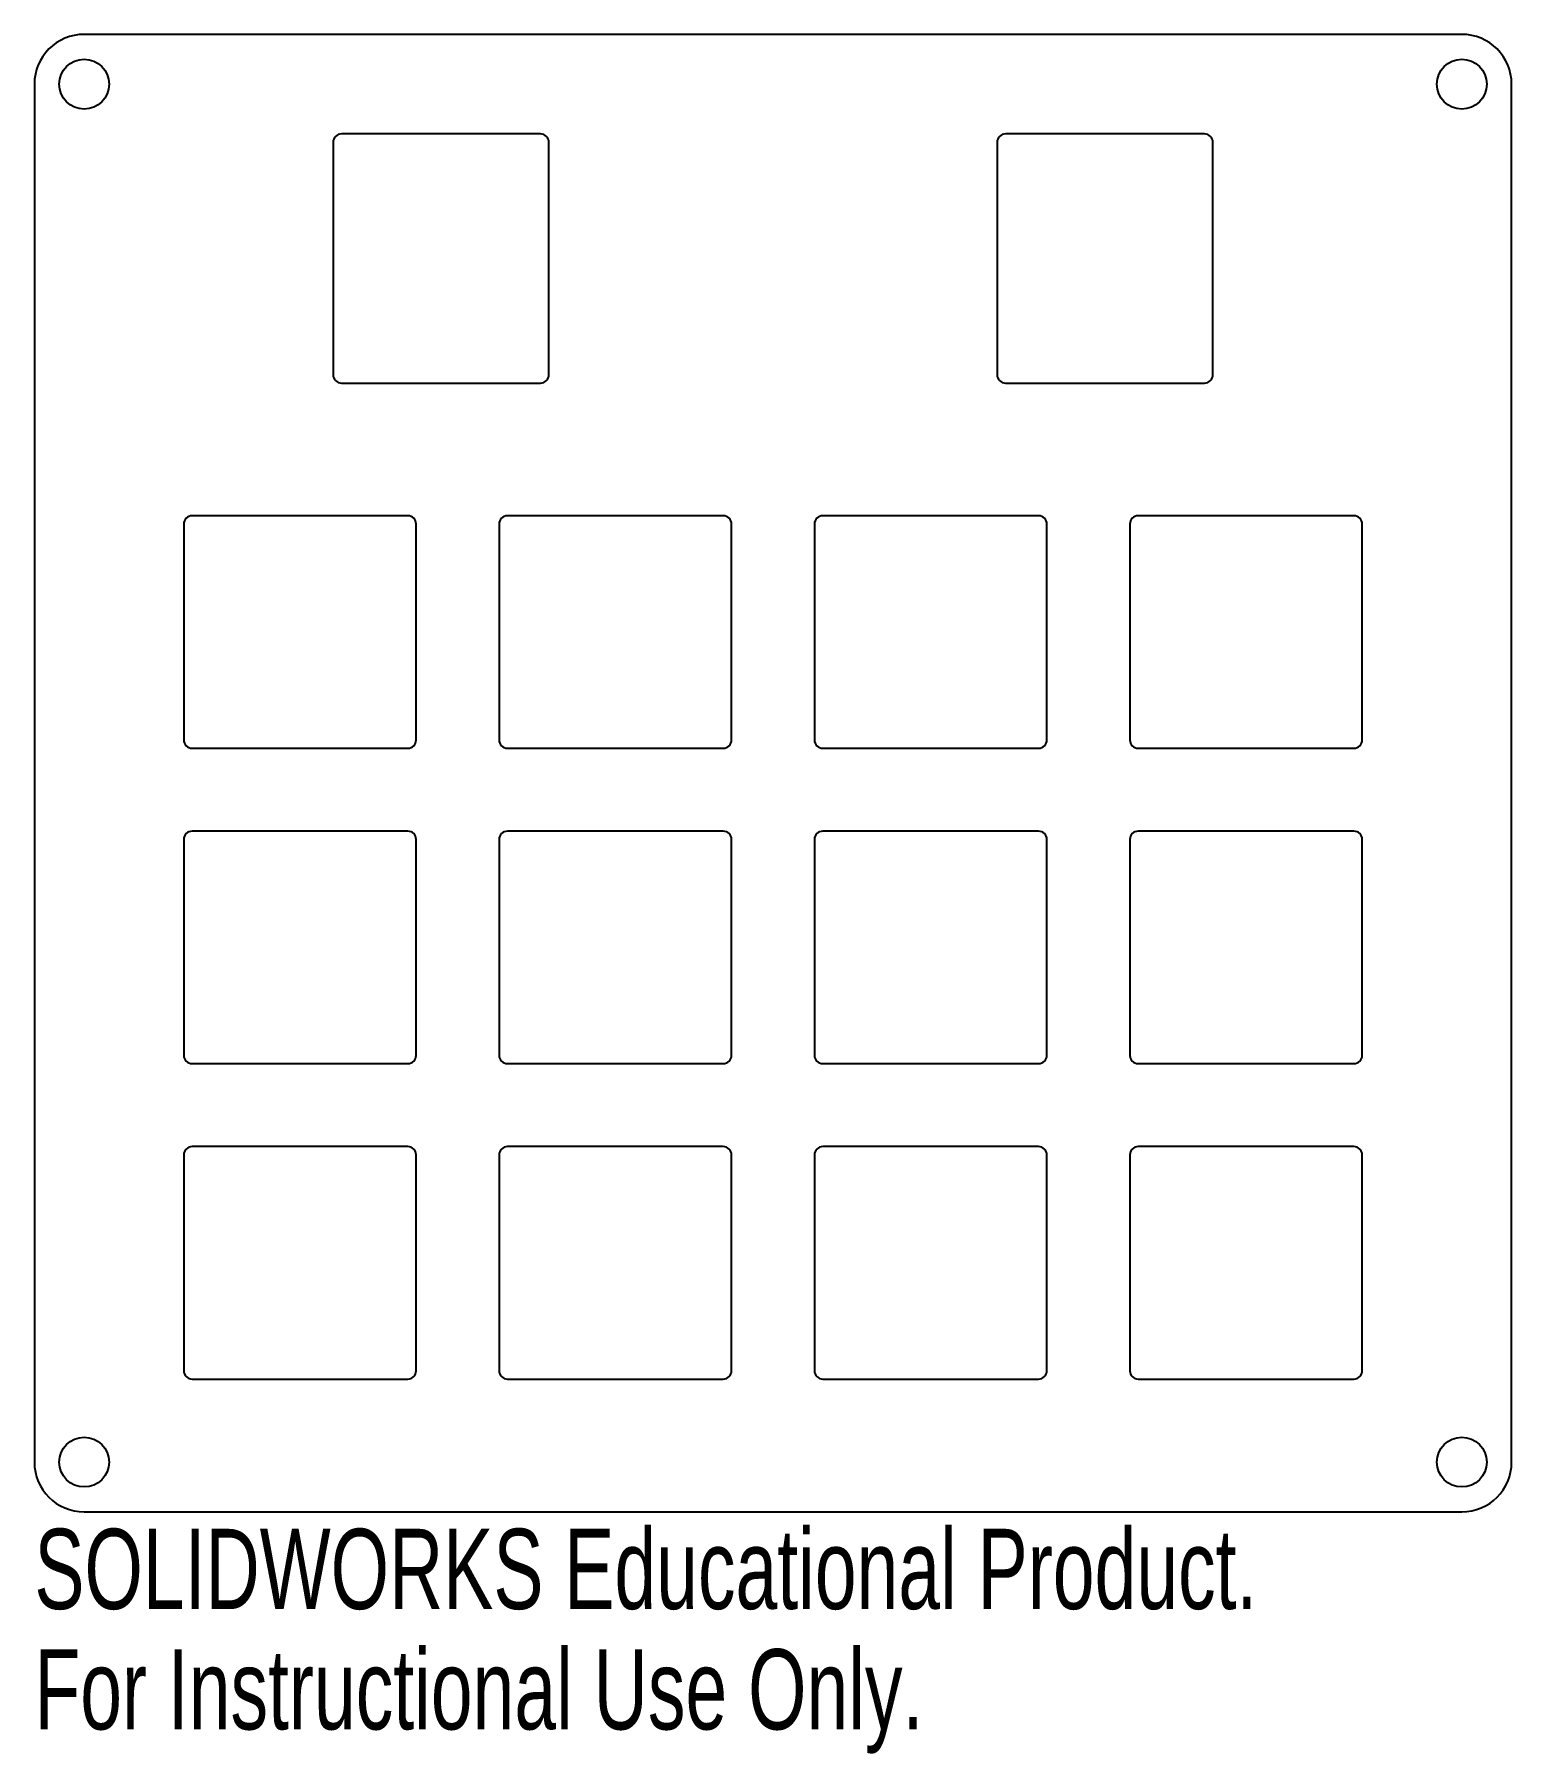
# Model space of a CAD drawing. Header units: millimetres. Extents: x -45 to 45, y -59 to 44.
import ezdxf

# ---------------------------------------------------------------- set-up
doc = ezdxf.new("R2010")
doc.units = ezdxf.units.MM
doc.styles.add('SLDTEXTSTYLE0', font='TXT', dxfattribs={"width": 0.7})

msp = doc.modelspace()

# ---------------------------------------------------------------- linework, layer by layer
at = {"color": 7, "linetype": 'Continuous', "lineweight": 25}
for p, q in [((41.5, 44.5), (-41.5, 44.5)), ((-44.5, 41.5), (-44.5, -41.5)), ((44.5, -41.5), (44.5, 41.5)), ((-14, 38.5), (-26, 38.5)), ((26, 38.5), (14, 38.5)), ((-26.5, 38), (-26.5, 24)), ((-13.5, 24), (-13.5, 38)), ((13.5, 38), (13.5, 24)), ((26.5, 24), (26.5, 38)), ((-26, 23.5), (-14, 23.5)), ((14, 23.5), (26, 23.5)), ((-35.5, 15), (-35.5, 2)), ((-22, 15.5), (-35, 15.5)), ((-21.5, 2), (-21.5, 15)), ((-16.5, 15), (-16.5, 2)), ((-3, 15.5), (-16, 15.5)), ((-2.5, 2), (-2.5, 15)), ((2.5, 15), (2.5, 2)), ((16, 15.5), (3, 15.5)), ((16.5, 2), (16.5, 15)), ((21.5, 15), (21.5, 2)), ((35, 15.5), (22, 15.5)), ((35.5, 2), (35.5, 15)), ((-35, 1.5), (-22, 1.5)), ((-16, 1.5), (-3, 1.5)), ((3, 1.5), (16, 1.5)), ((22, 1.5), (35, 1.5)), ((-35.5, -4), (-35.5, -17)), ((-22, -3.5), (-35, -3.5)), ((-21.5, -17), (-21.5, -4)), ((-16.5, -4), (-16.5, -17)), ((-3, -3.5), (-16, -3.5)), ((-2.5, -17), (-2.5, -4)), ((2.5, -4), (2.5, -17)), ((16, -3.5), (3, -3.5)), ((16.5, -17), (16.5, -4)), ((21.5, -4), (21.5, -17)), ((35, -3.5), (22, -3.5)), ((35.5, -17), (35.5, -4)), ((-35, -17.5), (-22, -17.5)), ((-16, -17.5), (-3, -17.5)), ((3, -17.5), (16, -17.5)), ((22, -17.5), (35, -17.5)), ((-22, -22.5), (-35, -22.5)), ((-3, -22.5), (-16, -22.5)), ((16, -22.5), (3, -22.5)), ((35, -22.5), (22, -22.5)), ((-35.5, -23), (-35.5, -36)), ((-21.5, -36), (-21.5, -23)), ((-16.5, -23), (-16.5, -36)), ((-2.5, -36), (-2.5, -23)), ((2.5, -23), (2.5, -36)), ((16.5, -36), (16.5, -23)), ((21.5, -23), (21.5, -36)), ((35.5, -36), (35.5, -23)), ((-35, -36.5), (-22, -36.5)), ((-16, -36.5), (-3, -36.5)), ((3, -36.5), (16, -36.5)), ((22, -36.5), (35, -36.5)), ((-41.5, -44.5), (41.5, -44.5))]:
    msp.add_line(p, q, dxfattribs=at)
for centre in [(-41.5, 41.5), (41.5, 41.5), (-41.5, -41.5), (41.5, -41.5)]:
    msp.add_circle(centre, 1.5, dxfattribs=at)
for centre, radius, start, end in [((-41.5, 41.5), 3, 90, 180), ((41.5, 41.5), 3, 0, 90), ((-26, 38), 0.5, 90, 180), ((-14, 38), 0.5, 0, 90), ((14, 38), 0.5, 90, 180), ((26, 38), 0.5, 0, 90), ((-26, 24), 0.5, 180, 270), ((-14, 24), 0.5, 270, 0), ((14, 24), 0.5, 180, 270), ((26, 24), 0.5, 270, 0), ((-35, 15), 0.5, 90, 180), ((-22, 15), 0.5, 0, 90), ((-16, 15), 0.5, 90, 180), ((-3, 15), 0.5, 0, 90), ((3, 15), 0.5, 90, 180), ((16, 15), 0.5, 0, 90), ((22, 15), 0.5, 90, 180), ((35, 15), 0.5, 0, 90), ((-35, 2), 0.5, 180, 270), ((-22, 2), 0.5, 270, 0), ((-16, 2), 0.5, 180, 270), ((-3, 2), 0.5, 270, 0), ((3, 2), 0.5, 180, 270), ((16, 2), 0.5, 270, 0), ((22, 2), 0.5, 180, 270), ((35, 2), 0.5, 270, 0), ((-35, -4), 0.5, 90, 180), ((-22, -4), 0.5, 0, 90), ((-16, -4), 0.5, 90, 180), ((-3, -4), 0.5, 0, 90), ((3, -4), 0.5, 90, 180), ((16, -4), 0.5, 0, 90), ((22, -4), 0.5, 90, 180), ((35, -4), 0.5, 0, 90), ((-35, -17), 0.5, 180, 270), ((-22, -17), 0.5, 270, 0), ((-16, -17), 0.5, 180, 270), ((-3, -17), 0.5, 270, 0), ((3, -17), 0.5, 180, 270), ((16, -17), 0.5, 270, 0), ((22, -17), 0.5, 180, 270), ((35, -17), 0.5, 270, 0), ((-35, -23), 0.5, 90, 180), ((-22, -23), 0.5, 0, 90), ((-16, -23), 0.5, 90, 180), ((-3, -23), 0.5, 0, 90), ((3, -23), 0.5, 90, 180), ((16, -23), 0.5, 0, 90), ((22, -23), 0.5, 90, 180), ((35, -23), 0.5, 0, 90), ((-35, -36), 0.5, 180, 270), ((-22, -36), 0.5, 270, 0), ((-16, -36), 0.5, 180, 270), ((-3, -36), 0.5, 270, 0), ((3, -36), 0.5, 180, 270), ((16, -36), 0.5, 270, 0), ((22, -36), 0.5, 180, 270), ((35, -36), 0.5, 270, 0), ((-41.5, -41.5), 3, 180, 270), ((41.5, -41.5), 3, 270, 0)]:
    msp.add_arc(centre, radius, start, end, dxfattribs=at)

# ---------------------------------------------------------------- texts
at = {"color": 7, "linetype": 'Continuous', "char_height": 4.8336, "attachment_point": 1, "style": 'SLDTEXTSTYLE0'}
for s, insert in [('SOLIDWORKS Educational Product.', (-44.5, -45.52)), ('For Instructional Use Only.', (-44.5, -52.77))]:
    msp.add_mtext(s, dxfattribs=dict(at, insert=insert))

doc.saveas('drawing.dxf')
